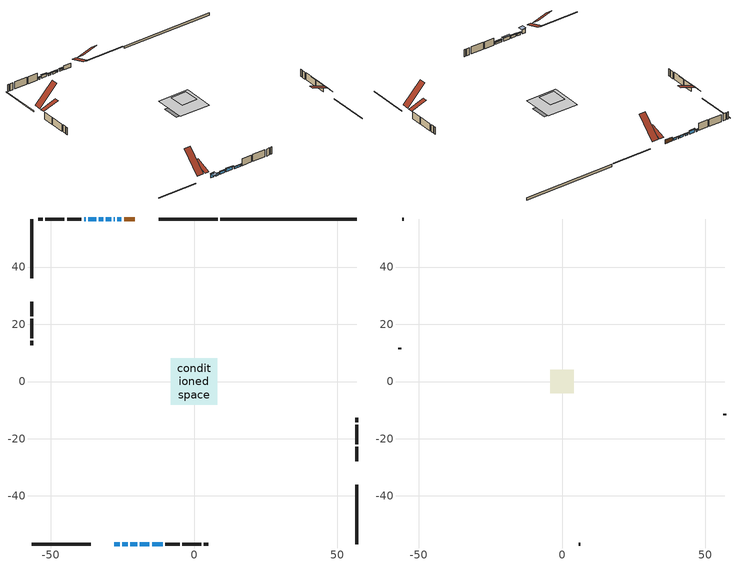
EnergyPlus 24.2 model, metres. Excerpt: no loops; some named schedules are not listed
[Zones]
conditioned space
 floor outside (Floor1 construction): -1.59,-1.59 -1.59,1.59 1.59,1.59 1.59,-1.59 z0.43
 floor adiabatic (Floor3 construction): -5.7,-5.7 -5.7,5.7 5.7,5.7 5.7,-5.7 z0.43
 floor adiabatic (AdiabaticFloorConstruction): -8.13,-8.13 -8.13,8.13 8.13,8.13 8.13,-8.13 z1.65
 floor foundation (Slab1 construction): -7.62,-4.27 -7.62,4.27 7.62,4.27 7.62,-4.27 z-0.76
 wall outside (RimJoist1 construction): 8.33,56.81 -12.34,56.81 / -56.81,-56.81 -36.14,-56.81 / -56.81,56.81 -56.81,36.14 / 56.81,-56.81 56.81,-36.14 z0.43:0.73
 wall outside (AdiabaticWallConstruction 1): -20.68,56.81 -24.45,56.81 z0.43:2.46
 wall outside (AdiabaticWallConstruction): -27.8,-56.81 -25.97,-56.81 z0.43:2.46; -25.38,56.81 -26.85,56.81 / -25.04,-56.81 -23.21,-56.81 / -28.99,56.81 -30.82,56.81 z0.43:1.35; -22.29,-56.81 -19.85,-56.81 / -27.78,56.81 -28.07,56.81 z0.43:1.65; -31.75,56.81 -33.28,56.81 / -37.82,56.81 -38.44,56.81 z0.43:1.19; -34.21,56.81 -36.9,56.81 / -18.92,-56.81 -15.57,-56.81 z0.43:1.95; -14.64,-56.81 -10.98,-56.81 z0.43:1.34
 wall outside (Wall1 construction): -39.36,56.81 -44.39,56.81 / -10.05,-56.81 -5.03,-56.81 / -56.81,27.8 -56.81,22.78 / 56.81,-27.8 56.81,-22.78 z0.43:4.09
 wall outside (Wall2 construction): -45.32,56.81 -51.97,56.81 / -4.1,-56.81 2.55,-56.81 / -56.81,21.85 -56.81,15.2 / 56.81,-21.85 56.81,-15.2 z0.43:4.09
 wall outside (Wall3 construction): -52.9,56.81 -54.41,56.81 / 3.48,-56.81 4.99,-56.81 / -56.81,14.27 -56.81,12.76 / 56.81,-14.27 56.81,-12.76 z0.43:4.09
 wall foundation (FoundationWall1 construction): 56.81,56.81 9.26,56.81 z-0.76:0.43
 window (WindowConstruction 9): -27.8,-56.81 -25.97,-56.81 z0.43:2.46
 window (WindowConstruction 6): -25.38,56.81 -26.85,56.81 z0.43:1.34
 window (WindowConstruction 7): -25.04,-56.81 -23.22,-56.81 z0.43:1.34
 window (WindowConstruction 8): -22.29,-56.81 -19.85,-56.81 z0.43:1.65
 window (WindowConstruction 10): -27.78,56.81 -28.07,56.81 z0.43:1.65
 window (WindowConstruction): -28.99,56.81 -30.82,56.81 z0.43:1.34
 window (WindowConstruction 1): -31.75,56.81 -33.28,56.81 z0.43:1.19
 window (WindowConstruction 2): -34.21,56.81 -36.9,56.81 z0.43:1.95
 window (WindowConstruction 3): -37.83,56.81 -38.44,56.81 z0.43:1.19
 window (WindowConstruction 4): -18.92,-56.81 -15.57,-56.81 z0.43:1.95
 window (WindowConstruction 5): -14.64,-56.81 -10.98,-56.81 z0.43:1.34
 door (Door): -20.68,56.81 -24.45,56.81 z0.43:2.46
 ceiling adiabatic (AdiabaticFloorConstruction): 8.13,-8.13 8.13,8.13 -8.13,8.13 -8.13,-8.13 z1.65
 roof outside (Roof1 construction): -16.7,56.81,4.09 -16.7,47.11,13.78 -13.27,47.11,13.78 -13.27,56.81,4.09; -31.78,-56.81,4.09 -31.78,-47.11,13.78 -35.21,-47.11,13.78 -35.21,-56.81,4.09; -56.81,31.78,4.09 -47.11,31.78,13.78 -47.11,35.21,13.78 -56.81,35.21,4.09; 56.81,-31.78,4.09 47.11,-31.78,13.78 47.11,-35.21,13.78 56.81,-35.21,4.09
attic - vented
 floor to conditioned space (Floor2 construction Reversed): -4.13,-4.13 -4.13,4.13 4.13,4.13 4.13,-4.13 z4.09
 wall outside (Wall4 construction): -55.34,56.81 -55.88,56.81 / 5.92,-56.81 6.46,-56.81 / -56.81,11.83 -56.81,11.29 / 56.81,-11.83 56.81,-11.29 z0.43:4.09
 roof outside (Roof2 construction): -19.75,56.81,4.09 -19.75,48.76,6.77 -17.63,48.76,6.77 -17.63,56.81,4.09; -28.73,-56.81,4.09 -28.73,-48.76,6.77 -30.85,-48.76,6.77 -30.85,-56.81,4.09; -56.81,28.73,4.09 -48.76,28.73,6.77 -48.76,30.85,6.77 -56.81,30.85,4.09; 56.81,-28.73,4.09 48.76,-28.73,6.77 48.76,-30.85,6.77 56.81,-30.85,4.09
shading: -25.67,-56.81 -28.1,-56.81 -28.1,-59.1 -25.67,-59.1 z2.76; -27.15,56.81 -25.08,56.81 -25.08,57.11 -27.15,57.11 z1.64; -22.92,-56.81 -25.34,-56.81 -25.34,-57.11 -22.92,-57.11 z1.64; -19.55,-56.81 -22.58,-56.81 -22.58,-57.11 -19.55,-57.11 z1.95; -31.12,56.81 -28.7,56.81 -28.7,57.11 -31.12,57.11 z1.64; -33.58,56.81 -31.45,56.81 -31.45,57.11 -33.58,57.11 z1.49; -37.2,56.81 -33.91,56.81 -33.91,57.11 -37.2,57.11 z2.25; -38.73,56.81 -37.53,56.81 -37.53,57.11 -38.73,57.11 z1.49; -15.27,-56.81 -19.22,-56.81 -19.22,-57.57 -15.27,-57.57 z2.25; -10.68,-56.81 -14.94,-56.81 -14.94,-57.57 -10.68,-57.57 z1.64
[Building]
Building 1: Terrain=Suburbs
[Site:Location]
Whistler Nesters_BC: Latitude {deg}=50.13; Longitude {deg}=-122.95; Time Zone {hr}=-8; Elevation {m}=659; Keep Site Location Information=Yes
[Site:GroundTemperature:Shallow]
3.05327, 1.53806, 1.41671, 2.13576, 5.02233, 7.89546, 10.3863, 11.9642, 12.0983, 10.8149, 8.38757, 5.60258
[Site:WaterMainsTemperature]
Calculation Method=Schedule; Temperature Schedule=mains temperature schedule
[Material] Roughness=Rough; Thermal Absorptance=0.9
Name | Thickness {m} | Conductivity {W/m-K} | Density {kg/m3} | Specific Heat {J/kg-K} | Solar Absorptance | Visible Absorptance
asphalt or fiberglass shingles | 0.00635 | 0.162714 | 1121.4 | 1465.45 | 0.4 | 0.4
ceiling loosefill ins | 0.169333 | 0.0480833 | 16.02 | 1046.75 | 0.7 | 0.7
ceiling stud and cavity | 0.1397 | 0.13334 | 65.682 | 1177.47 | 0.7 | 0.7
concrete 4.0 in. | 0.1016 | 1.803125 | 2242.8 | 837.4 | 0.7 | 0.7
concrete 8.0 in. | 0.2032 | 1.803125 | 2242.8 | 837.4 | 0.7 | 0.7
door material | 0.04445 | 0.188738 | 512.64 | 1214.23 | 0.7 | 0.7
exterior vertical ins | 0.127934 | 0.029427 | 32.04 | 1214.23 | 0.7 | 0.7
floor covering | 0.0127 | 0.0433444 | 54.468 | 1339.84 | 0.6 | 0.6
floor covering 1 | 0.0127 | 9.015625 | 54.468 | 1339.84 | 0.6 | 0.6
floor rigid ins; roof rigid ins | 0.103632 | 0.029427 | 32.04 | 1214.23 | 0.7 | 0.7
floor rigid ins 1; wall rigid ins 1 | 0.512978 | 0.029427 | 32.04 | 1214.23 | 0.7 | 0.7
floor stud and cavity | 0.1397 | 0.122397 | 92.3553 | 1139.71 | 0.7 | 0.7
floor stud and cavity 1 | 0.0889 | 0.317133 | 50.32683 | 1063.81 | 0.7 | 0.7
floor stud and cavity 2 | 0.1397 | 1.75129 | 37.0049 | 1207.88 | 0.7 | 0.7
furniture material conditioned space 1 | 0.1524 | 0.115458 | 640.8 | 1214.23 | 0.6 | 0.6
gypsum board | 0.0127 | 0.160291 | 801 | 837.4 | 0.6 | 0.6
gypsum board 1 | 0.0127 | 0.160291 | 801 | 837.4 | 0.7 | 0.7
osb sheathing 0.5 in. | 0.0127 | 0.115458 | 512.64 | 1214.23 | 0.7 | 0.7
osb sheathing 0.75 in. | 0.01905 | 0.115458 | 512.64 | 1214.23 | 0.7 | 0.7
osb sheathing 2.0 in. | 0.0508 | 0.115458 | 512.64 | 1214.23 | 0.7 | 0.7
rim joist stud and cavity | 0.0508 | 0.0310022 | 125.044 | 1163.47 | 0.6 | 0.6
roof stud and cavity | 0.2032 | 0.265631 | 78.34581 | 1123.46 | 0.7 | 0.7
wall rigid ins | 0.051816 | 0.029427 | 32.04 | 1214.23 | 0.7 | 0.7
wall stud and cavity | 0.1397 | 0.0846727 | 139.0536 | 1170.24 | 0.7 | 0.7
wall stud and cavity 1 | 0.1397 | 0.266242 | 139.0536 | 1170.24 | 0.7 | 0.7
wall stud and cavity 2 | 0.1397 | 0.0844924 | 139.0536 | 1170.24 | 0.7 | 0.7
wall stud and cavity 3 | 0.0889 | 6.9971 | 50.32683 | 1063.81 | 0.6 | 0.6
wall stud and cavity 4 | 0.0889 | 0.380278 | 52.3479 | 1209.89 | 0.7 | 0.7
wall stud and cavity 5 | 0.0889 | 0.391764 | 83.0341 | 1211.67 | 0.7 | 0.7
wood siding | 0.0254 | 0.102417 | 544.68 | 1172.36 | 0.4 | 0.4
wood siding 1 | 0.00254 | 0.102417 | 544.68 | 1172.36 | 0.4 | 0.4
wood siding 2; wood siding 3; wood siding 4 | 0.0254 | 0.102417 | 544.68 | 1172.36 | 0.7 | 0.7
[WindowMaterial:SimpleGlazingSystem]
Name | U-Factor {W/m2-K} | Solar Heat Gain Coefficient
WindowMaterial | 2.9219 | 0.67
WindowMaterial 1 | 2.941204 | 0.65
WindowMaterial 2 | 2.88329 | 0.7
WindowMaterial 3 | 2.98776 | 0.6
WindowMaterial 4 | 1.69715 | 0.38
WindowMaterial 5 | 2.92871 | 0.66
WindowMaterial 6 | 2.89692 | 0.69
WindowMaterial 7 | 6.57399 | 0.81
WindowMaterial 8 | 6.853346 | 0.75
[Construction]
AdiabaticFloorConstruction: floor stud and cavity 2, floor rigid ins 1, osb sheathing 0.75 in., floor covering
AdiabaticWallConstruction: wood siding 3, wall rigid ins 1, wall stud and cavity 4, gypsum board
AdiabaticWallConstruction 1: wood siding 4, wall rigid ins 1, wall stud and cavity 4, gypsum board
Door: door material
Floor1 construction: floor stud and cavity, floor rigid ins, osb sheathing 0.75 in., floor covering
Floor2 construction Reversed: gypsum board, ceiling stud and cavity, ceiling loosefill ins
Floor3 construction: floor stud and cavity 1, floor covering 1
FoundationWall1 construction: concrete 8.0 in., gypsum board 1
furniture construction conditioned space 1: furniture material conditioned space 1
PartitionWallConstruction: gypsum board, wall stud and cavity 5, gypsum board
RimJoist1 construction: wood siding 2, osb sheathing 2.0 in., rim joist stud and cavity
Roof1 construction: asphalt or fiberglass shingles, roof rigid ins, osb sheathing 0.75 in., roof stud and cavity, gypsum board
Roof2 construction: asphalt or fiberglass shingles
Slab1 construction: concrete 4.0 in.
Wall1 construction: wood siding, osb sheathing 0.5 in., wall stud and cavity, gypsum board
Wall2 construction: wood siding, wall rigid ins, osb sheathing 0.5 in., wall stud and cavity 1, gypsum board
Wall3 construction: wood siding, osb sheathing 0.5 in., wall stud and cavity 2, gypsum board
Wall4 construction: wood siding 1, wall stud and cavity 3
WindowConstruction; WindowConstruction 5; WindowConstruction 7: WindowMaterial
WindowConstruction 1: WindowMaterial 1
WindowConstruction 10: WindowMaterial 8
WindowConstruction 2: WindowMaterial 2
WindowConstruction 3: WindowMaterial 3
WindowConstruction 4: WindowMaterial 4
WindowConstruction 6: WindowMaterial 5
WindowConstruction 8: WindowMaterial 6
WindowConstruction 9: WindowMaterial 7
[Zone] Multiplier=1; Part of Total Floor Area=Yes
Name | Volume {m3}
attic - vented | 29.7364
conditioned space | 852.5
[Space]
Name | Zone | Volume {m3}
attic - vented 1 | attic - vented | 29.7364
conditioned space 1 | conditioned space | 852.5
[ZoneInfiltration:EffectiveLeakageArea]
infil attic - vented 1: Zone or Space=attic - vented 1; Schedule=Always On Discrete; Effective Air Leakage Area {cm2}=2825.38; Stack Coefficient=0.000440899; Wind Coefficient=1.4187e-05
[ZoneMixing]
whole house fan mix: Zone or Space=attic - vented; Schedule=Always On Continuous; Design Flow Rate Calculation Method=Flow/Zone; Design Flow Rate {m3/s}=0; Source Zone or Space=conditioned space
[SurfaceProperty:ExposedFoundationPerimeter]
Slab1: Exposed Perimeter Calculation Method=TotalExposedPerimeter; Total Exposed Perimeter {m}=47.549
[InternalMass] Zone or ZoneList=conditioned space; Space or SpaceList=conditioned space 1
Name | Construction | Surface Area {m2}
furniture mass conditioned space 1 | furniture construction conditioned space 1 | 213.828
partition wall mass | PartitionWallConstruction | 404.51
[Lights]
interior lighting: Zone or ZoneList or Space or SpaceList=conditioned space 1; Schedule=interior lighting schedule; Design Level Calculation Method=LightingLevel; Lighting Level {W}=343.2; Return Air Fraction=0; Fraction Radiant=0.6; Fraction Visible=0.2; Fraction Replaceable=1
[People]
occupants: Zone or ZoneList or Space or SpaceList=conditioned space 1; Number of People Schedule=occupants schedule; Number of People Calculation Method=People; Number of People=3; Fraction Radiant=0.314171; Sensible Heat Fraction=0.56303; Activity Level Schedule=occupants activity schedule; Carbon Dioxide Generation Rate {m3/s-W}=0; Enable ASHRAE 55 Comfort Warnings=No; Mean Radiant Temperature Calculation Type=EnclosureAveraged
[ElectricEquipment] Zone or ZoneList or Space or SpaceList=conditioned space 1; Design Level Calculation Method=EquipmentLevel
Name | Schedule | Design Level {W} | Fraction Latent | Fraction Radiant | Fraction Lost
clothes dryer | clothes dryer schedule | 140.772 | 0.015 | 0.081 | 0.85
clothes washer | clothes washer schedule | 32.1985 | 0.03 | 0.162 | 0.7
cooking range | cooking range schedule | 215.147 | 0.08 | 0.432 | 0.2
dishwasher | dishwasher schedule | 66.8632 | 0.3 | 0.18 | 0.4
fridge | fridge schedule | 72.9452 | 0 | 0.6 | 0
mech vent bath fan 0 | mech vent bath fan 0 schedule | 25.1 | 0 | 0 | 1
mech vent bath fan 1 | mech vent bath fan 1 schedule | 25.1 | 0 | 0 | 1
mech vent house fan | mech vent house fan schedule | 0 | 0 | 0 | 1
mech vent house fan cfis | mech vent house fan cfis schedule | 0 | 0 | 0 | 0
mech vent range fan 0 | mech vent range fan 0 schedule | 57 | 0 | 0 | 1
misc plug loads | misc plug loads schedule | 494.7 | 0.045 | 0.513 | 0.1
whole house fan | Always On Discrete | 0 | 0 | 0 | 1
[OtherEquipment] Zone or ZoneList or Space or SpaceList=conditioned space 1; Design Level Calculation Method=EquipmentLevel
Name | Fuel Type | Schedule | Design Level {W} | Fraction Latent | Fraction Radiant | Fraction Lost
clothes dryer 1 | Electricity | clothes dryer schedule | 0 | 0.015 | 0.081 | 0.85
cooking range 1 | Electricity | cooking range schedule | 0 | 0.08 | 0.432 | 0.2
general water use latent | None | general water use schedule | 62.594 | 1 | 0 | 0
general water use sensible | None | general water use schedule | -61.6891 | 0 | 0.6 | 0
mech vent house fan latent load | None | Always On Discrete | 0 | 1 | 0 | 0
mech vent house fan sensible load | None | Always On Discrete | 0 | 0 | 0 | 0
water heater energy adjustment1 | Electricity | Always On Discrete | 0.01 | 0 | 0 | 1
[ZoneInfiltration:DesignFlowRate] Zone or ZoneList or Space or SpaceList=conditioned space 1; Schedule=Always On Discrete; Design Flow Rate Calculation Method=Flow/Zone; Design Flow Rate {m3/s}=0
infil flow; natural vent flow; whole house fan flow
[Foundation:Kiva]
Foundation Kiva 1: Initial Indoor Air Temperature {C}=18; Wall Height Above Grade {m}=0.430012; Wall Depth Below Slab {m}=0.2032; Custom Block Material Name 1=exterior vertical ins; Custom Block Depth 1 {m}=1.19; Custom Block X Position 1 {m}=0.2159; Custom Block Z Position 1 {m}=0
[Foundation:Kiva:Settings]
Soil Conductivity {W/m-K}=0.849921; Soil Density {kg/m3}=1842.3; Soil Specific Heat {J/kg-K}=418.7; Ground Solar Absorptivity=0.9; Ground Thermal Absorptivity=0.9; Ground Surface Roughness {m}=0.03; Far-Field Width {m}=40; Deep-Ground Boundary Condition=ZeroFlux; Deep-Ground Depth {m}=40; Minimum Cell Dimension {m}=0.2; Maximum Cell Growth Coefficient=3; Simulation Timestep=Timestep
[Exterior:Lights]
exterior lighting: Schedule=exterior lighting schedule; Design Level {W}=75.6
[Schedule:Constant]
Name | Hourly Value
Always On Continuous; mech vent house fan schedule; mech vent house fan cfis schedule; Always On Discrete | 1
occupants activity schedule | 117.228
fridge schedule | 0
[Schedule:Week:Daily]
interior lighting schedule Week Rule - Jan1-Jan27: interior lighting schedule day, interior lighting schedule day, interior lighting schedule day, interior lighting schedule day, interior lighting schedule day, interior lighting schedule day, interior lighting schedule day, interior lighting schedule default day, interior lighting schedule default day, interior lighting schedule default day, interior lighting schedule default day, interior lighting schedule default day
interior lighting schedule Week Rule - Jan28-Feb3: interior lighting schedule day, interior lighting schedule day, interior lighting schedule day, interior lighting schedule day, interior lighting schedule day 1, interior lighting schedule day 1, interior lighting schedule day 1, interior lighting schedule default day, interior lighting schedule default day, interior lighting schedule default day, interior lighting schedule default day, interior lighting schedule default day
interior lighting schedule Week Rule - Feb4-Feb24: interior lighting schedule day 1, interior lighting schedule day 1, interior lighting schedule day 1, interior lighting schedule day 1, interior lighting schedule day 1, interior lighting schedule day 1, interior lighting schedule day 1, interior lighting schedule default day, interior lighting schedule default day, interior lighting schedule default day, interior lighting schedule default day, interior lighting schedule default day
interior lighting schedule Week Rule - Feb25-Mar3: interior lighting schedule day 1, interior lighting schedule day 1, interior lighting schedule day 1, interior lighting schedule day 1, interior lighting schedule day 2, interior lighting schedule day 2, interior lighting schedule day 2, interior lighting schedule default day, interior lighting schedule default day, interior lighting schedule default day, interior lighting schedule default day, interior lighting schedule default day
interior lighting schedule Week Rule - Mar4-Mar31: interior lighting schedule day 2, interior lighting schedule day 2, interior lighting schedule day 2, interior lighting schedule day 2, interior lighting schedule day 2, interior lighting schedule day 2, interior lighting schedule day 2, interior lighting schedule default day, interior lighting schedule default day, interior lighting schedule default day, interior lighting schedule default day, interior lighting schedule default day
interior lighting schedule Week Rule - Apr1-Apr28: interior lighting schedule day 3, interior lighting schedule day 3, interior lighting schedule day 3, interior lighting schedule day 3, interior lighting schedule day 3, interior lighting schedule day 3, interior lighting schedule day 3, interior lighting schedule default day, interior lighting schedule default day, interior lighting schedule default day, interior lighting schedule default day, interior lighting schedule default day
interior lighting schedule Week Rule - Apr29-May5: interior lighting schedule day 3, interior lighting schedule day 3, interior lighting schedule day 4, interior lighting schedule day 4, interior lighting schedule day 4, interior lighting schedule day 4, interior lighting schedule day 4, interior lighting schedule default day, interior lighting schedule default day, interior lighting schedule default day, interior lighting schedule default day, interior lighting schedule default day
interior lighting schedule Week Rule - May6-May26: interior lighting schedule day 4, interior lighting schedule day 4, interior lighting schedule day 4, interior lighting schedule day 4, interior lighting schedule day 4, interior lighting schedule day 4, interior lighting schedule day 4, interior lighting schedule default day, interior lighting schedule default day, interior lighting schedule default day, interior lighting schedule default day, interior lighting schedule default day
interior lighting schedule Week Rule - May27-Jun2: interior lighting schedule day 4, interior lighting schedule day 4, interior lighting schedule day 4, interior lighting schedule day 4, interior lighting schedule day 4, interior lighting schedule day 5, interior lighting schedule day 5, interior lighting schedule default day, interior lighting schedule default day, interior lighting schedule default day, interior lighting schedule default day, interior lighting schedule default day
interior lighting schedule Week Rule - Jun3-Jun30: interior lighting schedule day 5, interior lighting schedule day 5, interior lighting schedule day 5, interior lighting schedule day 5, interior lighting schedule day 5, interior lighting schedule day 5, interior lighting schedule day 5, interior lighting schedule default day, interior lighting schedule default day, interior lighting schedule default day, interior lighting schedule default day, interior lighting schedule default day
interior lighting schedule Week Rule - Jul1-Jul28: interior lighting schedule day 6, interior lighting schedule day 6, interior lighting schedule day 6, interior lighting schedule day 6, interior lighting schedule day 6, interior lighting schedule day 6, interior lighting schedule day 6, interior lighting schedule default day, interior lighting schedule default day, interior lighting schedule default day, interior lighting schedule default day, interior lighting schedule default day
interior lighting schedule Week Rule - Jul29-Aug4: interior lighting schedule day 6, interior lighting schedule day 6, interior lighting schedule day 6, interior lighting schedule day 7, interior lighting schedule day 7, interior lighting schedule day 7, interior lighting schedule day 7, interior lighting schedule default day, interior lighting schedule default day, interior lighting schedule default day, interior lighting schedule default day, interior lighting schedule default day
interior lighting schedule Week Rule - Aug5-Aug25: interior lighting schedule day 7, interior lighting schedule day 7, interior lighting schedule day 7, interior lighting schedule day 7, interior lighting schedule day 7, interior lighting schedule day 7, interior lighting schedule day 7, interior lighting schedule default day, interior lighting schedule default day, interior lighting schedule default day, interior lighting schedule default day, interior lighting schedule default day
interior lighting schedule Week Rule - Aug26-Sep1: interior lighting schedule day 7, interior lighting schedule day 7, interior lighting schedule day 7, interior lighting schedule day 7, interior lighting schedule day 7, interior lighting schedule day 7, interior lighting schedule day 8, interior lighting schedule default day, interior lighting schedule default day, interior lighting schedule default day, interior lighting schedule default day, interior lighting schedule default day
interior lighting schedule Week Rule - Sep2-Sep29: interior lighting schedule day 8, interior lighting schedule day 8, interior lighting schedule day 8, interior lighting schedule day 8, interior lighting schedule day 8, interior lighting schedule day 8, interior lighting schedule day 8, interior lighting schedule default day, interior lighting schedule default day, interior lighting schedule default day, interior lighting schedule default day, interior lighting schedule default day
interior lighting schedule Week Rule - Sep30-Oct6: interior lighting schedule day 8, interior lighting schedule day 9, interior lighting schedule day 9, interior lighting schedule day 9, interior lighting schedule day 9, interior lighting schedule day 9, interior lighting schedule day 9, interior lighting schedule default day, interior lighting schedule default day, interior lighting schedule default day, interior lighting schedule default day, interior lighting schedule default day
interior lighting schedule Week Rule - Oct7-Oct27: interior lighting schedule day 9, interior lighting schedule day 9, interior lighting schedule day 9, interior lighting schedule day 9, interior lighting schedule day 9, interior lighting schedule day 9, interior lighting schedule day 9, interior lighting schedule default day, interior lighting schedule default day, interior lighting schedule default day, interior lighting schedule default day, interior lighting schedule default day
interior lighting schedule Week Rule - Oct28-Nov3: interior lighting schedule day 9, interior lighting schedule day 9, interior lighting schedule day 9, interior lighting schedule day 9, interior lighting schedule day 10, interior lighting schedule day 10, interior lighting schedule day 10, interior lighting schedule default day, interior lighting schedule default day, interior lighting schedule default day, interior lighting schedule default day, interior lighting schedule default day
interior lighting schedule Week Rule - Nov4-Nov24: interior lighting schedule day 10, interior lighting schedule day 10, interior lighting schedule day 10, interior lighting schedule day 10, interior lighting schedule day 10, interior lighting schedule day 10, interior lighting schedule day 10, interior lighting schedule default day, interior lighting schedule default day, interior lighting schedule default day, interior lighting schedule default day, interior lighting schedule default day
interior lighting schedule Week Rule - Nov25-Dec1: interior lighting schedule day 10, interior lighting schedule day 10, interior lighting schedule day 10, interior lighting schedule day 10, interior lighting schedule day 10, interior lighting schedule day 10, interior lighting schedule day 11, interior lighting schedule default day, interior lighting schedule default day, interior lighting schedule default day, interior lighting schedule default day, interior lighting schedule default day
interior lighting schedule Week Rule - Dec2-Dec31: interior lighting schedule day 11, interior lighting schedule day 11, interior lighting schedule day 11, interior lighting schedule day 11, interior lighting schedule day 11, interior lighting schedule day 11, interior lighting schedule day 11, interior lighting schedule default day, interior lighting schedule default day, interior lighting schedule default day, interior lighting schedule default day, interior lighting schedule default day
occupants schedule Week Rule - Jan1-Dec31: occupants schedule day, occupants schedule day, occupants schedule day, occupants schedule day, occupants schedule day, occupants schedule day, occupants schedule day, occupants schedule default day, occupants schedule default day, occupants schedule default day, occupants schedule default day, occupants schedule default day
clothes dryer schedule Week Rule - Jan1-Dec31: clothes dryer schedule day, clothes dryer schedule day, clothes dryer schedule day, clothes dryer schedule day, clothes dryer schedule day, clothes dryer schedule day, clothes dryer schedule day, clothes dryer schedule default day, clothes dryer schedule default day, clothes dryer schedule default day, clothes dryer schedule default day, clothes dryer schedule default day
clothes washer schedule Week Rule - Jan1-Dec31: clothes washer schedule day, clothes washer schedule day, clothes washer schedule day, clothes washer schedule day, clothes washer schedule day, clothes washer schedule day, clothes washer schedule day, clothes washer schedule default day, clothes washer schedule default day, clothes washer schedule default day, clothes washer schedule default day, clothes washer schedule default day
cooking range schedule Week Rule - Jan1-Dec31: cooking range schedule day, cooking range schedule day, cooking range schedule day, cooking range schedule day, cooking range schedule day, cooking range schedule day, cooking range schedule day, cooking range schedule default day, cooking range schedule default day, cooking range schedule default day, cooking range schedule default day, cooking range schedule default day
dishwasher schedule Week Rule - Jan1-Dec31: dishwasher schedule day, dishwasher schedule day, dishwasher schedule day, dishwasher schedule day, dishwasher schedule day, dishwasher schedule day, dishwasher schedule day, dishwasher schedule default day, dishwasher schedule default day, dishwasher schedule default day, dishwasher schedule default day, dishwasher schedule default day
mech vent bath fan 0 schedule Week Rule - Jan1-Dec31: mech vent bath fan 0 schedule day, mech vent bath fan 0 schedule day, mech vent bath fan 0 schedule day, mech vent bath fan 0 schedule day, mech vent bath fan 0 schedule day, mech vent bath fan 0 schedule day, mech vent bath fan 0 schedule day, mech vent bath fan 0 schedule default day, mech vent bath fan 0 schedule default day, mech vent bath fan 0 schedule default day, mech vent bath fan 0 schedule default day, mech vent bath fan 0 schedule default day
mech vent bath fan 1 schedule Week Rule - Jan1-Dec31: mech vent bath fan 1 schedule day, mech vent bath fan 1 schedule day, mech vent bath fan 1 schedule day, mech vent bath fan 1 schedule day, mech vent bath fan 1 schedule day, mech vent bath fan 1 schedule day, mech vent bath fan 1 schedule day, mech vent bath fan 1 schedule default day, mech vent bath fan 1 schedule default day, mech vent bath fan 1 schedule default day, mech vent bath fan 1 schedule default day, mech vent bath fan 1 schedule default day
mech vent range fan 0 schedule Week Rule - Jan1-Dec31: mech vent range fan 0 schedule day, mech vent range fan 0 schedule day, mech vent range fan 0 schedule day, mech vent range fan 0 schedule day, mech vent range fan 0 schedule day, mech vent range fan 0 schedule day, mech vent range fan 0 schedule day, mech vent range fan 0 schedule default day, mech vent range fan 0 schedule default day, mech vent range fan 0 schedule default day, mech vent range fan 0 schedule default day, mech vent range fan 0 schedule default day
misc plug loads schedule Week Rule - Jan1-Dec31: misc plug loads schedule day, misc plug loads schedule day, misc plug loads schedule day, misc plug loads schedule day, misc plug loads schedule day, misc plug loads schedule day, misc plug loads schedule day, misc plug loads schedule default day, misc plug loads schedule default day, misc plug loads schedule default day, misc plug loads schedule default day, misc plug loads schedule default day
general water use schedule Week Rule - Jan1-Dec31: general water use schedule day, general water use schedule day, general water use schedule day, general water use schedule day, general water use schedule day, general water use schedule day, general water use schedule day, general water use schedule default day, general water use schedule default day, general water use schedule default day, general water use schedule default day, general water use schedule default day
exterior lighting schedule Week Rule - Jan1-Jan27: exterior lighting schedule day, exterior lighting schedule day, exterior lighting schedule day, exterior lighting schedule day, exterior lighting schedule day, exterior lighting schedule day, exterior lighting schedule day, exterior lighting schedule default day, exterior lighting schedule default day, exterior lighting schedule default day, exterior lighting schedule default day, exterior lighting schedule default day
exterior lighting schedule Week Rule - Jan28-Feb3: exterior lighting schedule day, exterior lighting schedule day, exterior lighting schedule day, exterior lighting schedule day, exterior lighting schedule day 1, exterior lighting schedule day 1, exterior lighting schedule day 1, exterior lighting schedule default day, exterior lighting schedule default day, exterior lighting schedule default day, exterior lighting schedule default day, exterior lighting schedule default day
exterior lighting schedule Week Rule - Feb4-Feb24: exterior lighting schedule day 1, exterior lighting schedule day 1, exterior lighting schedule day 1, exterior lighting schedule day 1, exterior lighting schedule day 1, exterior lighting schedule day 1, exterior lighting schedule day 1, exterior lighting schedule default day, exterior lighting schedule default day, exterior lighting schedule default day, exterior lighting schedule default day, exterior lighting schedule default day
exterior lighting schedule Week Rule - Feb25-Mar3: exterior lighting schedule day 1, exterior lighting schedule day 1, exterior lighting schedule day 1, exterior lighting schedule day 1, exterior lighting schedule day 2, exterior lighting schedule day 2, exterior lighting schedule day 2, exterior lighting schedule default day, exterior lighting schedule default day, exterior lighting schedule default day, exterior lighting schedule default day, exterior lighting schedule default day
exterior lighting schedule Week Rule - Mar4-Mar31: exterior lighting schedule day 2, exterior lighting schedule day 2, exterior lighting schedule day 2, exterior lighting schedule day 2, exterior lighting schedule day 2, exterior lighting schedule day 2, exterior lighting schedule day 2, exterior lighting schedule default day, exterior lighting schedule default day, exterior lighting schedule default day, exterior lighting schedule default day, exterior lighting schedule default day
exterior lighting schedule Week Rule - Apr1-Apr28: exterior lighting schedule day 3, exterior lighting schedule day 3, exterior lighting schedule day 3, exterior lighting schedule day 3, exterior lighting schedule day 3, exterior lighting schedule day 3, exterior lighting schedule day 3, exterior lighting schedule default day, exterior lighting schedule default day, exterior lighting schedule default day, exterior lighting schedule default day, exterior lighting schedule default day
exterior lighting schedule Week Rule - Apr29-May5: exterior lighting schedule day 3, exterior lighting schedule day 3, exterior lighting schedule day 4, exterior lighting schedule day 4, exterior lighting schedule day 4, exterior lighting schedule day 4, exterior lighting schedule day 4, exterior lighting schedule default day, exterior lighting schedule default day, exterior lighting schedule default day, exterior lighting schedule default day, exterior lighting schedule default day
exterior lighting schedule Week Rule - May6-May26: exterior lighting schedule day 4, exterior lighting schedule day 4, exterior lighting schedule day 4, exterior lighting schedule day 4, exterior lighting schedule day 4, exterior lighting schedule day 4, exterior lighting schedule day 4, exterior lighting schedule default day, exterior lighting schedule default day, exterior lighting schedule default day, exterior lighting schedule default day, exterior lighting schedule default day
exterior lighting schedule Week Rule - May27-Jun2: exterior lighting schedule day 4, exterior lighting schedule day 4, exterior lighting schedule day 4, exterior lighting schedule day 4, exterior lighting schedule day 4, exterior lighting schedule day 5, exterior lighting schedule day 5, exterior lighting schedule default day, exterior lighting schedule default day, exterior lighting schedule default day, exterior lighting schedule default day, exterior lighting schedule default day
exterior lighting schedule Week Rule - Jun3-Jun30: exterior lighting schedule day 5, exterior lighting schedule day 5, exterior lighting schedule day 5, exterior lighting schedule day 5, exterior lighting schedule day 5, exterior lighting schedule day 5, exterior lighting schedule day 5, exterior lighting schedule default day, exterior lighting schedule default day, exterior lighting schedule default day, exterior lighting schedule default day, exterior lighting schedule default day
exterior lighting schedule Week Rule - Jul1-Jul28: exterior lighting schedule day 6, exterior lighting schedule day 6, exterior lighting schedule day 6, exterior lighting schedule day 6, exterior lighting schedule day 6, exterior lighting schedule day 6, exterior lighting schedule day 6, exterior lighting schedule default day, exterior lighting schedule default day, exterior lighting schedule default day, exterior lighting schedule default day, exterior lighting schedule default day
exterior lighting schedule Week Rule - Jul29-Aug4: exterior lighting schedule day 6, exterior lighting schedule day 6, exterior lighting schedule day 6, exterior lighting schedule day 7, exterior lighting schedule day 7, exterior lighting schedule day 7, exterior lighting schedule day 7, exterior lighting schedule default day, exterior lighting schedule default day, exterior lighting schedule default day, exterior lighting schedule default day, exterior lighting schedule default day
exterior lighting schedule Week Rule - Aug5-Aug25: exterior lighting schedule day 7, exterior lighting schedule day 7, exterior lighting schedule day 7, exterior lighting schedule day 7, exterior lighting schedule day 7, exterior lighting schedule day 7, exterior lighting schedule day 7, exterior lighting schedule default day, exterior lighting schedule default day, exterior lighting schedule default day, exterior lighting schedule default day, exterior lighting schedule default day
[Schedule:Year]
interior lighting schedule: interior lighting schedule Week Rule - Jan1-Jan27, 1, 1, 1, 27, interior lighting schedule Week Rule - Jan28-Feb3, 1, 28, 2, 3, interior lighting schedule Week Rule - Feb4-Feb24, 2, 4, 2, 24, interior lighting schedule Week Rule - Feb25-Mar3, 2, 25, 3, 3, interior lighting schedule Week Rule - Mar4-Mar31, 3, 4, 3, 31, interior lighting schedule Week Rule - Apr1-Apr28, 4, 1, 4, 28, interior lighting schedule Week Rule - Apr29-May5, 4, 29, 5, 5, interior lighting schedule Week Rule - May6-May26, 5, 6, 5, 26, interior lighting schedule Week Rule - May27-Jun2, 5, 27, 6, 2, interior lighting schedule Week Rule - Jun3-Jun30, 6, 3, 6, 30, interior lighting schedule Week Rule - Jul1-Jul28, 7, 1, 7, 28, interior lighting schedule Week Rule - Jul29-Aug4, 7, 29, 8, 4, interior lighting schedule Week Rule - Aug5-Aug25, 8, 5, 8, 25, interior lighting schedule Week Rule - Aug26-Sep1, 8, 26, 9, 1, interior lighting schedule Week Rule - Sep2-Sep29, 9, 2, 9, 29, interior lighting schedule Week Rule - Sep30-Oct6, 9, 30, 10, 6, interior lighting schedule Week Rule - Oct7-Oct27, 10, 7, 10, 27, interior lighting schedule Week Rule - Oct28-Nov3, 10, 28, 11, 3, interior lighting schedule Week Rule - Nov4-Nov24, 11, 4, 11, 24, interior lighting schedule Week Rule - Nov25-Dec1, 11, 25, 12, 1, interior lighting schedule Week Rule - Dec2-Dec31, 12, 2, 12, 31
occupants schedule: occupants schedule Week Rule - Jan1-Dec31, 1, 1, 12, 31
clothes dryer schedule: clothes dryer schedule Week Rule - Jan1-Dec31, 1, 1, 12, 31
clothes washer schedule: clothes washer schedule Week Rule - Jan1-Dec31, 1, 1, 12, 31
cooking range schedule: cooking range schedule Week Rule - Jan1-Dec31, 1, 1, 12, 31
dishwasher schedule: dishwasher schedule Week Rule - Jan1-Dec31, 1, 1, 12, 31
mech vent bath fan 0 schedule: mech vent bath fan 0 schedule Week Rule - Jan1-Dec31, 1, 1, 12, 31
mech vent bath fan 1 schedule: mech vent bath fan 1 schedule Week Rule - Jan1-Dec31, 1, 1, 12, 31
mech vent range fan 0 schedule: mech vent range fan 0 schedule Week Rule - Jan1-Dec31, 1, 1, 12, 31
misc plug loads schedule: misc plug loads schedule Week Rule - Jan1-Dec31, 1, 1, 12, 31
general water use schedule: general water use schedule Week Rule - Jan1-Dec31, 1, 1, 12, 31
exterior lighting schedule: exterior lighting schedule Week Rule - Jan1-Jan27, 1, 1, 1, 27, exterior lighting schedule Week Rule - Jan28-Feb3, 1, 28, 2, 3, exterior lighting schedule Week Rule - Feb4-Feb24, 2, 4, 2, 24, exterior lighting schedule Week Rule - Feb25-Mar3, 2, 25, 3, 3, exterior lighting schedule Week Rule - Mar4-Mar31, 3, 4, 3, 31, exterior lighting schedule Week Rule - Apr1-Apr28, 4, 1, 4, 28, exterior lighting schedule Week Rule - Apr29-May5, 4, 29, 5, 5, exterior lighting schedule Week Rule - May6-May26, 5, 6, 5, 26, exterior lighting schedule Week Rule - May27-Jun2, 5, 27, 6, 2, exterior lighting schedule Week Rule - Jun3-Jun30, 6, 3, 6, 30, exterior lighting schedule Week Rule - Jul1-Jul28, 7, 1, 7, 28, exterior lighting schedule Week Rule - Jul29-Aug4, 7, 29, 8, 4, exterior lighting schedule Week Rule - Aug5-Aug25, 8, 5, 8, 25, exterior lighting schedule Week Rule - Aug26-Sep1, 8, 26, 9, 1, exterior lighting schedule Week Rule - Sep2-Sep29, 9, 2, 9, 29, exterior lighting schedule Week Rule - Sep30-Oct6, 9, 30, 10, 6, exterior lighting schedule Week Rule - Oct7-Oct27, 10, 7, 10, 27, exterior lighting schedule Week Rule - Oct28-Nov3, 10, 28, 11, 3, exterior lighting schedule Week Rule - Nov4-Nov24, 11, 4, 11, 24, exterior lighting schedule Week Rule - Nov25-Dec1, 11, 25, 12, 1, exterior lighting schedule Week Rule - Dec2-Dec31, 12, 2, 12, 31
[Schedule:Compact]
mains temperature schedule: Through: 01/01, For: AllDays, Until: 24:00, 7.30333, Through: 01/02, For: AllDays, Until: 24:00, 7.25278, Through: 01/03, For: AllDays, Until: 24:00, 7.20333, Through: 01/04, For: AllDays, Until: 24:00, 7.15444, Through: 01/05, For: AllDays, Until: 24:00, 7.10611, Through: 01/06, For: AllDays, Until: 24:00, 7.05889, Through: 01/07, For: AllDays, Until: 24:00, 7.01278, Through: 01/08, For: AllDays, Until: 24:00, 6.96722, Through: 01/09, For: AllDays, Until: 24:00, 6.92278, Through: 01/10, For: AllDays, Until: 24:00, 6.87889, Through: 01/11, For: AllDays, Until: 24:00, 6.83611, Through: 01/12, For: AllDays, Until: 24:00, 6.79389, Through: 01/13, For: AllDays, Until: 24:00, 6.75278, Through: 01/14, For: AllDays, Until: 24:00, 6.71278, Through: 01/15, For: AllDays, Until: 24:00, 6.67389, Through: 01/16, For: AllDays, Until: 24:00, 6.63556, Through: 01/17, For: AllDays, Until: 24:00, 6.59833, Through: 01/18, For: AllDays, Until: 24:00, 6.56222, Through: 01/19, For: AllDays, Until: 24:00, 6.52722, Through: 01/20, For: AllDays, Until: 24:00, 6.49278, Through: 01/21, For: AllDays, Until: 24:00, 6.46, Through: 01/22, For: AllDays, Until: 24:00, 6.42778, Through: 01/23, For: AllDays, Until: 24:00, 6.39667, Through: 01/24, For: AllDays, Until: 24:00, 6.36667, Through: 01/25, For: AllDays, Until: 24:00, 6.33722, Through: 01/26, For: AllDays, Until: 24:00, 6.30944, Through: 01/27, For: AllDays, Until: 24:00, 6.28278, Through: 01/28, For: AllDays, Until: 24:00, 6.25667, Through: 01/29, For: AllDays, Until: 24:00, 6.23222, Through: 01/30, For: AllDays, Until: 24:00, 6.20833, Through: 01/31, For: AllDays, Until: 24:00, 6.18611, Through: 02/01, For: AllDays, Until: 24:00, 6.16444, Through: 02/02, For: AllDays, Until: 24:00, 6.14389, Through: 02/03, For: AllDays, Until: 24:00, 6.125, Through: 02/04, For: AllDays, Until: 24:00, 6.10667, Through: 02/05, For: AllDays, Until: 24:00, 6.09, Through: 02/06, For: AllDays, Until: 24:00, 6.07389, Through: 02/07, For: AllDays, Until: 24:00, 6.05944, Through: 02/08, For: AllDays, Until: 24:00, 6.04611, Through: 02/09, For: AllDays, Until: 24:00, 6.03333, Through: 02/10, For: AllDays, Until: 24:00, 6.02222, Through: 02/11, For: AllDays, Until: 24:00, 6.01222, Through: 02/12, For: AllDays, Until: 24:00, 6.00333, Through: 02/13, For: AllDays, Until: 24:00, 5.99556, Through: 02/14, For: AllDays, Until: 24:00, 5.98889, Through: 02/15, For: AllDays, Until: 24:00, 5.98389, Through: 02/16, For: AllDays, Until: 24:00, 5.97944, Through: 02/17, For: AllDays, Until: 24:00, 5.97611, Through: 02/18, For: AllDays, Until: 24:00, 5.97444, Through: 02/19, For: AllDays, Until: 24:00, 5.97389, Through: 02/20, For: AllDays, Until: 24:00, 5.97389, Through: 02/21, For: AllDays, Until: 24:00, 5.97556, Through: 02/22, For: AllDays, Until: 24:00, 5.97833, Through: 02/23, For: AllDays, Until: 24:00, 5.98222, Through: 02/24, For: AllDays, Until: 24:00, 5.98722, Through: 02/25, For: AllDays, Until: 24:00, 5.99389, Through: 02/26, For: AllDays, Until: 24:00, 6.00111, Through: 02/27, For: AllDays, Until: 24:00, 6.00944, Through: 02/28, For: AllDays, Until: 24:00, 6.01944, Through: 03/01, For: AllDays, Until: 24:00, 6.03056, Through: 03/02, For: AllDays, Until: 24:00, 6.04222, Through: 03/03, For: AllDays, Until: 24:00, 6.05556, Through: 03/04, For: AllDays, Until: 24:00, 6.07, Through: 03/05, For: AllDays, Until: 24:00, 6.08556, Through: 03/06, For: AllDays, Until: 24:00, 6.10222, Through: 03/07, For: AllDays, Until: 24:00, 6.12, Through: 03/08, For: AllDays, Until: 24:00, 6.13889, Through: 03/09, For: AllDays, Until: 24:00, 6.15889, Through: 03/10, For: AllDays, Until: 24:00, 6.18, Through: 03/11, For: AllDays, Until: 24:00, 6.20222, Through: 03/12, For: AllDays, Until: 24:00, 6.22556, Through: 03/13, For: AllDays, Until: 24:00, 6.25, Through: 03/14, For: AllDays, Until: 24:00, 6.275, Through: 03/15, For: AllDays, Until: 24:00, 6.30167, Through: 03/16, For: AllDays, Until: 24:00, 6.32944, Through: 03/17, For: AllDays, Until: 24:00, 6.35833, Through: 03/18, For: AllDays, Until: 24:00, 6.38778, Through: 03/19, For: AllDays, Until: 24:00, 6.41889, Through: 03/20, For: AllDays, Until: 24:00, 6.45056, Through: 03/21, For: AllDays, Until: 24:00, 6.48333, Through: 03/22, For: AllDays, Until: 24:00, 6.51722, Through: 03/23, For: AllDays, Until: 24:00, 6.55222, Through: 03/24, For: AllDays, Until: 24:00, 6.58833, Through: 03/25, For: AllDays, Until: 24:00, 6.625, Through: 03/26, For: AllDays, Until: 24:00, 6.66278, Through: 03/27, For: AllDays, Until: 24:00, 6.70167, Through: 03/28, For: AllDays, Until: 24:00, 6.74167, Through: 03/29, For: AllDays, Until: 24:00, 6.78222, Through: 03/30, For: AllDays, Until: 24:00, 6.82389, Through: 03/31, For: AllDays, Until: 24:00, 6.86667, Through: 04/01, For: AllDays, Until: 24:00, 6.91, Through: 04/02, For: AllDays, Until: 24:00, 6.95444, Through: 04/03, For: AllDays, Until: 24:00, 7, Through: 04/04, For: AllDays, Until: 24:00, 7.04611, Through: 04/05, For: AllDays, Until: 24:00, 7.09278, Through: 04/06, For: AllDays, Until: 24:00, 7.14056, Through: 04/07, For: AllDays, Until: 24:00, 7.18944, Through: 04/08, For: AllDays, Until: 24:00, 7.23889, Through: 04/09, For: AllDays, Until: 24:00, 7.28889, Through: 04/10, For: AllDays, Until: 24:00, 7.34, Through: 04/11, For: AllDays, Until: 24:00, 7.39167, Through: 04/12, For: AllDays, Until: 24:00, 7.44444, Through: 04/13, For: AllDays, Until: 24:00, 7.49778, Through: 04/14, For: AllDays, Until: 24:00, 7.55167, Through: 04/15, For: AllDays, Until: 24:00, 7.60611, Through: 04/16, For: AllDays, Until: 24:00, 7.66167, Through: 04/17, For: AllDays, Until: 24:00, 7.71778, Through: 04/18, For: AllDays, Until: 24:00, 7.77444, Through: 04/19, For: AllDays, Until: 24:00, 7.83167, Through: 04/20, For: AllDays, Until: 24:00, 7.88944, Through: 04/21, For: AllDays, Until: 24:00, 7.94833, Through: 04/22, For: AllDays, Until: 24:00, 8.00722, Through: 04/23, For: AllDays, Until: 24:00, 8.06722, Through: 04/24, For: AllDays, Until: 24:00, 8.12722, Through: 04/25, For: AllDays, Until: 24:00, 8.18833, Through: 04/26, For: AllDays, Until: 24:00, 8.24944, Through: 04/27, For: AllDays, Until: 24:00, 8.31111, Through: 04/28, For: AllDays, Until: 24:00, 8.37333, Through: 04/29, For: AllDays, Until: 24:00, 8.43611, Through: 04/30, For: AllDays, Until: 24:00, 8.49944, Through: 05/01, For: AllDays, Until: 24:00, 8.56278, Through: 05/02, For: AllDays, Until: 24:00, 8.62722, Through: 05/03, For: AllDays, Until: 24:00, 8.69111, Through: 05/04, For: AllDays, Until: 24:00, 8.75611, Through: 05/05, For: AllDays, Until: 24:00, 8.82111, Through: 05/06, For: AllDays, Until: 24:00, 8.88667, Through: 05/07, For: AllDays, Until: 24:00, 8.95222, Through: 05/08, For: AllDays, Until: 24:00, 9.01833, Through: 05/09, For: AllDays, Until: 24:00, 9.08444, Through: 05/10, For: AllDays, Until: 24:00, 9.15111, Through: 05/11, For: AllDays, Until: 24:00, 9.21778, Through: 05/12, For: AllDays, Until: 24:00, 9.285, Through: 05/13, For: AllDays, Until: 24:00, 9.35222, Through: 05/14, For: AllDays, Until: 24:00, 9.41944, Through: 05/15, For: AllDays, Until: 24:00, 9.48667, Through: 05/16, For: AllDays, Until: 24:00, 9.55444, Through: 05/17, For: AllDays, Until: 24:00, 9.62222, Through: 05/18, For: AllDays, Until: 24:00, 9.69, Through: 05/19, For: AllDays, Until: 24:00, 9.75778, Through: 05/20, For: AllDays, Until: 24:00, 9.82556, Through: 05/21, For: AllDays, Until: 24:00, 9.89333, Through: 05/22, For: AllDays, Until: 24:00, 9.96167, Through: 05/23, For: AllDays, Until: 24:00, 10.0294, Through: 05/24, For: AllDays, Until: 24:00, 10.0972, Through: 05/25, For: AllDays, Until: 24:00, 10.165, Through: 05/26, For: AllDays, Until: 24:00, 10.2328, Through: 05/27, For: AllDays, Until: 24:00, 10.3006, Through: 05/28, For: AllDays, Until: 24:00, 10.3683, Through: 05/29, For: AllDays, Until: 24:00, 10.4356, Through: 05/30, For: AllDays, Until: 24:00, 10.5028, Through: 05/31, For: AllDays, Until: 24:00, 10.57, Through: 06/01, For: AllDays, Until: 24:00, 10.6372, Through: 06/02, For: AllDays, Until: 24:00, 10.7039, Through: 06/03, For: AllDays, Until: 24:00, 10.77, Through: 06/04, For: AllDays, Until: 24:00, 10.8367, Through: 06/05, For: AllDays, Until: 24:00, 10.9022, Through: 06/06, For: AllDays, Until: 24:00, 10.9683, Through: 06/07, For: AllDays, Until: 24:00, 11.0333, Through: 06/08, For: AllDays, Until: 24:00, 11.0983, Through: 06/09, For: AllDays, Until: 24:00, 11.1633, Through: 06/10, For: AllDays, Until: 24:00, 11.2272, Through: 06/11, For: AllDays, Until: 24:00, 11.2917, Through: 06/12, For: AllDays, Until: 24:00, 11.355, Through: 06/13, For: AllDays, Until: 24:00, 11.4178, Through: 06/14, For: AllDays, Until: 24:00, 11.4806, Through: 06/15, For: AllDays, Until: 24:00, 11.5428, Through: 06/16, For: AllDays, Until: 24:00, 11.6044, Through: 06/17, For: AllDays, Until: 24:00, 11.6656, Through: 06/18, For: AllDays, Until: 24:00, 11.7267, Through: 06/19, For: AllDays, Until: 24:00, 11.7867, Through: 06/20, For: AllDays, Until: 24:00, 11.8461, Through: 06/21, For: AllDays, Until: 24:00, 11.9056, Through: 06/22, For: AllDays, Until: 24:00, 11.9639, Through: 06/23, For: AllDays, Until: 24:00, 12.0217, Through: 06/24, For: AllDays, Until: 24:00, 12.0789, Through: 06/25, For: AllDays, Until: 24:00, 12.1356, Through: 06/26, For: AllDays, Until: 24:00, 12.1911, Through: 06/27, For: AllDays, Until: 24:00, 12.2467, Through: 06/28, For: AllDays, Until: 24:00, 12.3011, Through: 06/29, For: AllDays, Until: 24:00, 12.355, Through: 06/30, For: AllDays, Until: 24:00, 12.4083, Through: 07/01, For: AllDays, Until: 24:00, 12.4606, Through: 07/02, For: AllDays, Until: 24:00, 12.5122, Through: 07/03, For: AllDays, Until: 24:00, 12.5633, Through: 07/04, For: AllDays, Until: 24:00, 12.6133, Through: 07/05, For: AllDays, Until: 24:00, 12.6628, Through: 07/06, For: AllDays, Until: 24:00, 12.7111, Through: 07/07, For: AllDays, Until: 24:00, 12.7589, Through: 07/08, For: AllDays, Until: 24:00, 12.8056, Through: 07/09, For: AllDays, Until: 24:00, 12.8517, Through: 07/10, For: AllDays, Until: 24:00, 12.8967, Through: 07/11, For: AllDays, Until: 24:00, 12.9411, Through: 07/12, For: AllDays, Until: 24:00, 12.9844, Through: 07/13, For: AllDays, Until: 24:00, 13.0267, Through: 07/14, For: AllDays, Until: 24:00, 13.0683, Through: 07/15, For: AllDays, Until: 24:00, 13.1089, Through: 07/16, For: AllDays, Until: 24:00, 13.1483, Through: 07/17, For: AllDays, Until: 24:00, 13.1872, Through: 07/18, For: AllDays, Until: 24:00, 13.225, Through: 07/19, For: AllDays, Until: 24:00, 13.2617, Through: 07/20, For: AllDays, Until: 24:00, 13.2972, Through: 07/21, For: AllDays, Until: 24:00, 13.3322, Through: 07/22, For: AllDays, Until: 24:00, 13.3661, Through: 07/23, For: AllDays, Until: 24:00, 13.3983, Through: 07/24, For: AllDays, Until: 24:00, 13.4306, Through: 07/25, For: AllDays, Until: 24:00, 13.4611, Through: 07/26, For: AllDays, Until: 24:00, 13.4906, Through: 07/27, For: AllDays, Until: 24:00, 13.5189, Through: 07/28, For: AllDays, Until: 24:00, 13.5467, Through: 07/29, For: AllDays, Until: 24:00, 13.5728, Through: 07/30, For: AllDays, Until: 24:00, 13.5983, Through: 07/31, For: AllDays, Until: 24:00, 13.6228, Through: 08/01, For: AllDays, Until: 24:00, 13.6456, Through: 08/02, For: AllDays, Until: 24:00, 13.6678, Through: 08/03, For: AllDays, Until: 24:00, 13.6889, Through: 08/04, For: AllDays, Until: 24:00, 13.7083, Through: 08/05, For: AllDays, Until: 24:00, 13.7272, Through: 08/06, For: AllDays, Until: 24:00, 13.745, Through: 08/07, For: AllDays, Until: 24:00, 13.7611, Through: 08/08, For: AllDays, Until: 24:00, 13.7767, Through: 08/09, For: AllDays, Until: 24:00, 13.7906, Through: 08/10, For: AllDays, Until: 24:00, 13.8039, Through: 08/11, For: AllDays, Until: 24:00, 13.8156, Through: 08/12, For: AllDays, Until: 24:00, 13.8261, Through: 08/13, For: AllDays, Until: 24:00, 13.8356, Through: 08/14, For: AllDays, Until: 24:00, 13.8439, Through: 08/15, For: AllDays, Until: 24:00, 13.8511, Through: 08/16, For: AllDays, Until: 24:00, 13.8572, Through: 08/17, For: AllDays, Until: 24:00, 13.8622, Through: 08/18, For: AllDays, Until: 24:00, 13.8661, Through: 08/19, For: AllDays, Until: 24:00, 13.8689, Through: 08/20, For: AllDays, Until: 24:00, 13.87, Through: 08/21, For: AllDays, Until: 24:00, 13.8706, Through: 08/22, For: AllDays, Until: 24:00, 13.8694, Through: 08/23, For: AllDays, Until: 24:00, 13.8672, Through: 08/24, For: AllDays, Until: 24:00, 13.8639, Through: 08/25, For: AllDays, Until: 24:00, 13.8594, Through: 08/26, For: AllDays, Until: 24:00, 13.8539, Through: 08/27, For: AllDays, Until: 24:00, 13.8472, Through: 08/28, For: AllDays, Until: 24:00, 13.8394, Through: 08/29, For: AllDays, Until: 24:00, 13.83, Through: 08/30, For: AllDays, Until: 24:00, 13.82, Through: 08/31, For: AllDays, Until: 24:00, 13.8083, Through: 09/01, For: AllDays, Until: 24:00, 13.7961, Through: 09/02, For: AllDays, Until: 24:00, 13.7822, Through: 09/03, For: AllDays, Until: 24:00, 13.7672, Through: 09/04, For: AllDays, Until: 24:00, 13.7511, Through: 09/05, For: AllDays, Until: 24:00, 13.7344, Through: 09/06, For: AllDays, Until: 24:00, 13.7161, Through: 09/07, For: AllDays, Until: 24:00, 13.6967, Through: 09/08, For: AllDays, Until: 24:00, 13.6761, Through: 09/09, For: AllDays, Until: 24:00, 13.6544, Through: 09/10, For: AllDays, Until: 24:00, 13.6317, Through: 09/11, For: AllDays, Until: 24:00, 13.6078, Through: 09/12, For: AllDays, Until: 24:00, 13.5828, Through: 09/13, For: AllDays, Until: 24:00, 13.5572, Through: 09/14, For: AllDays, Until: 24:00, 13.53, Through: 09/15, For: AllDays, Until: 24:00, 13.5017, Through: 09/16, For: AllDays, Until: 24:00, 13.4728, Through: 09/17, For: AllDays, Until: 24:00, 13.4422, Through: 09/18, For: AllDays, Until: 24:00, 13.4111, Through: 09/19, For: AllDays, Until: 24:00, 13.3789, Through: 09/20, For: AllDays, Until: 24:00, 13.3456, Through: 09/21, For: AllDays, Until: 24:00, 13.3111, Through: 09/22, For: AllDays, Until: 24:00, 13.2756, Through: 09/23, For: AllDays, Until: 24:00, 13.2394, Through: 09/24, For: AllDays, Until: 24:00, 13.2022, Through: 09/25, For: AllDays, Until: 24:00, 13.1639, Through: 09/26, For: AllDays, Until: 24:00, 13.1244, Through: 09/27, For: AllDays, Until: 24:00, 13.0844, Through: 09/28, For: AllDays, Until: 24:00, 13.0433, Through: 09/29, For: AllDays, Until: 24:00, 13.0011, Through: 09/30, For: AllDays, Until: 24:00, 12.9583, Through: 10/01, For: AllDays, Until: 24:00, 12.9144, Through: 10/02, For: AllDays, Until: 24:00, 12.8694, Through: 10/03, For: AllDays, Until: 24:00, 12.8239, Through: 10/04, For: AllDays, Until: 24:00, 12.7772, Through: 10/05, For: AllDays, Until: 24:00, 12.73, Through: 10/06, For: AllDays, Until: 24:00, 12.6817, Through: 10/07, For: AllDays, Until: 24:00, 12.6328, Through: 10/08, For: AllDays, Until: 24:00, 12.5828, Through: 10/09, For: AllDays, Until: 24:00, 12.5322, Through: 10/10, For: AllDays, Until: 24:00, 12.4811, Through: 10/11, For: AllDays, Until: 24:00, 12.4289, Through: 10/12, For: AllDays, Until: 24:00, 12.3761, Through: 10/13, For: AllDays, Until: 24:00, 12.3222, Through: 10/14, For: AllDays, Until: 24:00, 12.2683, Through: 10/15, For: AllDays, Until: 24:00, 12.2133, Through: 10/16, For: AllDays, Until: 24:00, 12.1572, Through: 10/17, For: AllDays, Until: 24:00, 12.1011, Through: 10/18, For: AllDays, Until: 24:00, 12.0439, Through: 10/19, For: AllDays, Until: 24:00, 11.9867, Through: 10/20, For: AllDays, Until: 24:00, 11.9283, Through: 10/21, For: AllDays, Until: 24:00, 11.8694, Through: 10/22, For: AllDays, Until: 24:00, 11.81, Through: 10/23, For: AllDays, Until: 24:00, 11.75, Through: 10/24, For: AllDays, Until: 24:00, 11.6894, Through: 10/25, For: AllDays, Until: 24:00, 11.6289, Through: 10/26, For: AllDays, Until: 24:00, 11.5672, Through: 10/27, For: AllDays, Until: 24:00, 11.505, Through: 10/28, For: AllDays, Until: 24:00, 11.4428, Through: 10/29, For: AllDays, Until: 24:00, 11.38, Through: 10/30, For: AllDays, Until: 24:00, 11.3161, Through: 10/31, For: AllDays, Until: 24:00, 11.2528, Through: 11/01, For: AllDays, Until: 24:00, 11.1883, Through: 11/02, For: AllDays, Until: 24:00, 11.1239, Through: 11/03, For: AllDays, Until: 24:00, 11.0589, Through: 11/04, For: AllDays, Until: 24:00, 10.9939, Through: 11/05, For: AllDays, Until: 24:00, 10.9283, Through: 11/06, For: AllDays, Until: 24:00, 10.8622, Through: 11/07, For: AllDays, Until: 24:00, 10.7961, Through: 11/08, For: AllDays, Until: 24:00, 10.73, Through: 11/09, For: AllDays, Until: 24:00, 10.6633, Through: 11/10, For: AllDays, Until: 24:00, 10.5961, Through: 11/11, For: AllDays, Until: 24:00, 10.5294, Through: 11/12, For: AllDays, Until: 24:00, 10.4622, Through: 11/13, For: AllDays, Until: 24:00, 10.3944, Through: 11/14, For: AllDays, Until: 24:00, 10.3272, Through: 11/15, For: AllDays, Until: 24:00, 10.2594, Through: 11/16, For: AllDays, Until: 24:00, 10.1917, Through: 11/17, For: AllDays, Until: 24:00, 10.1239, Through: 11/18, For: AllDays, Until: 24:00, 10.0561, Through: 11/19, For: AllDays, Until: 24:00, 9.98833, Through: 11/20, For: AllDays, Until: 24:00, 9.92, Through: 11/21, For: AllDays, Until: 24:00, 9.85222, Through: 11/22, For: AllDays, Until: 24:00, 9.78444, Through: 11/23, For: AllDays, Until: 24:00, 9.71667, Through: 11/24, For: AllDays, Until: 24:00, 9.64889, Through: 11/25, For: AllDays, Until: 24:00, 9.58111, Through: 11/26, For: AllDays, Until: 24:00, 9.51333, Through: 11/27, For: AllDays, Until: 24:00, 9.44556, Through: 11/28, For: AllDays, Until: 24:00, 9.37833, Through: 11/29, For: AllDays, Until: 24:00, 9.31111, Through: 11/30, For: AllDays, Until: 24:00, 9.24389, Through: 12/01, For: AllDays, Until: 24:00, 9.17722, Through: 12/02, For: AllDays, Until: 24:00, 9.11056, Through: 12/03, For: AllDays, Until: 24:00, 9.04444, Through: 12/04, For: AllDays, Until: 24:00, 8.97833, Through: 12/05, For: AllDays, Until: 24:00, 8.91222, Through: 12/06, For: AllDays, Until: 24:00, 8.84667, Through: 12/07, For: AllDays, Until: 24:00, 8.78167, Through: 12/08, For: AllDays, Until: 24:00, 8.71667, Through: 12/09, For: AllDays, Until: 24:00, 8.65222, Through: 12/10, For: AllDays, Until: 24:00, 8.58833, Through: 12/11, For: AllDays, Until: 24:00, 8.52444, Through: 12/12, For: AllDays, Until: 24:00, 8.46111, Through: 12/13, For: AllDays, Until: 24:00, 8.39833, Through: 12/14, For: AllDays, Until: 24:00, 8.33556, Through: 12/15, For: AllDays, Until: 24:00, 8.27389, Through: 12/16, For: AllDays, Until: 24:00, 8.21222, Through: 12/17, For: AllDays, Until: 24:00, 8.15111, Through: 12/18, For: AllDays, Until: 24:00, 8.09056, Through: 12/19, For: AllDays, Until: 24:00, 8.03056, Through: 12/20, For: AllDays, Until: 24:00, 7.97167, Through: 12/21, For: AllDays, Until: 24:00, 7.91278, Through: 12/22, For: AllDays, Until: 24:00, 7.85444, Through: 12/23, For: AllDays, Until: 24:00, 7.79667, Through: 12/24, For: AllDays, Until: 24:00, 7.74, Through: 12/25, For: AllDays, Until: 24:00, 7.68333, Through: 12/26, For: AllDays, Until: 24:00, 7.62778, Through: 12/27, For: AllDays, Until: 24:00, 7.57278, Through: 12/28, For: AllDays, Until: 24:00, 7.51889, Through: 12/29, For: AllDays, Until: 24:00, 7.465, Through: 12/30, For: AllDays, Until: 24:00, 7.41222, Through: 12/31, For: AllDays, Until: 24:00, 7.36056
